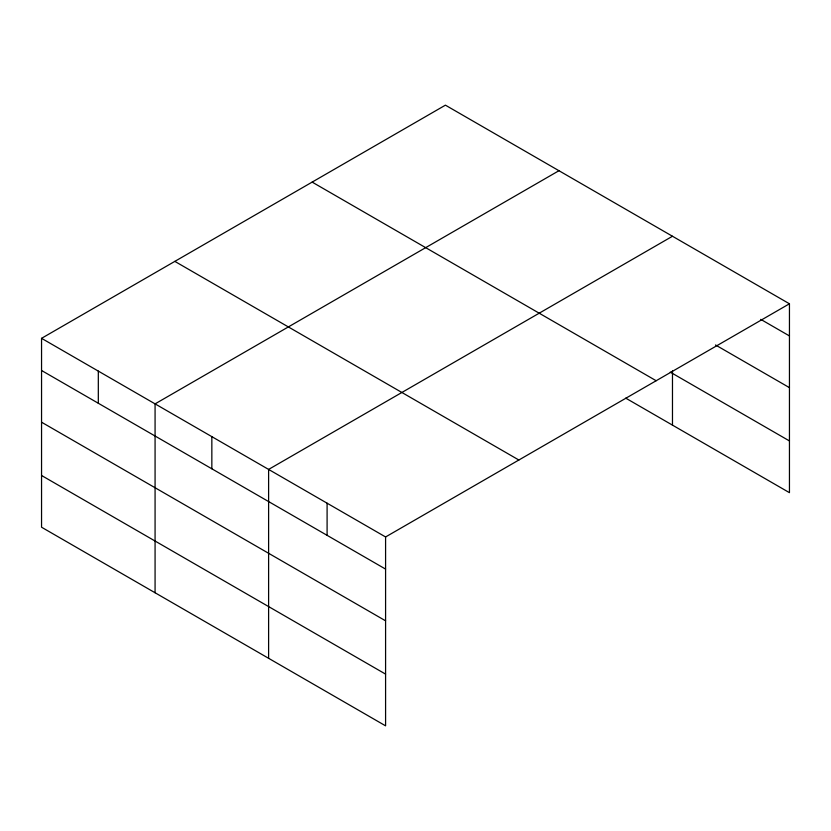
<?xml version="1.0" encoding="UTF-8"?>
<svg xmlns="http://www.w3.org/2000/svg" width="831" height="831" viewBox="0 0 831 831"><rect width="100%" height="100%" fill="white"/><g stroke="black" fill="none" stroke-linecap="round" stroke-linejoin="round"><path stroke-width="1.25" d="M41.55 338.331L385.584 536.961L385.584 725.837L41.55 527.218L41.55 338.331L445.416 105.163L789.45 303.782L789.45 492.669L625.733 398.142M558.951 170.708L155.075 403.876L155.075 592.763M672.476 236.253L268.61 469.422L268.61 658.308M385.584 536.961L789.45 303.782M760.76 319.364L789.45 335.932M715.512 344.969L789.45 387.651M670.253 372.122L789.45 440.939M312.144 182.103L656.168 380.733M174.832 261.381L518.856 460.01M41.55 370.481L385.584 569.1M41.55 422.2L385.584 620.819M41.55 475.488L385.584 674.118M672.476 370.875L672.476 425.14M327.092 503.191L327.092 535.33M211.843 436.649L211.843 468.798M98.318 371.104L98.318 403.253"/></g></svg>
